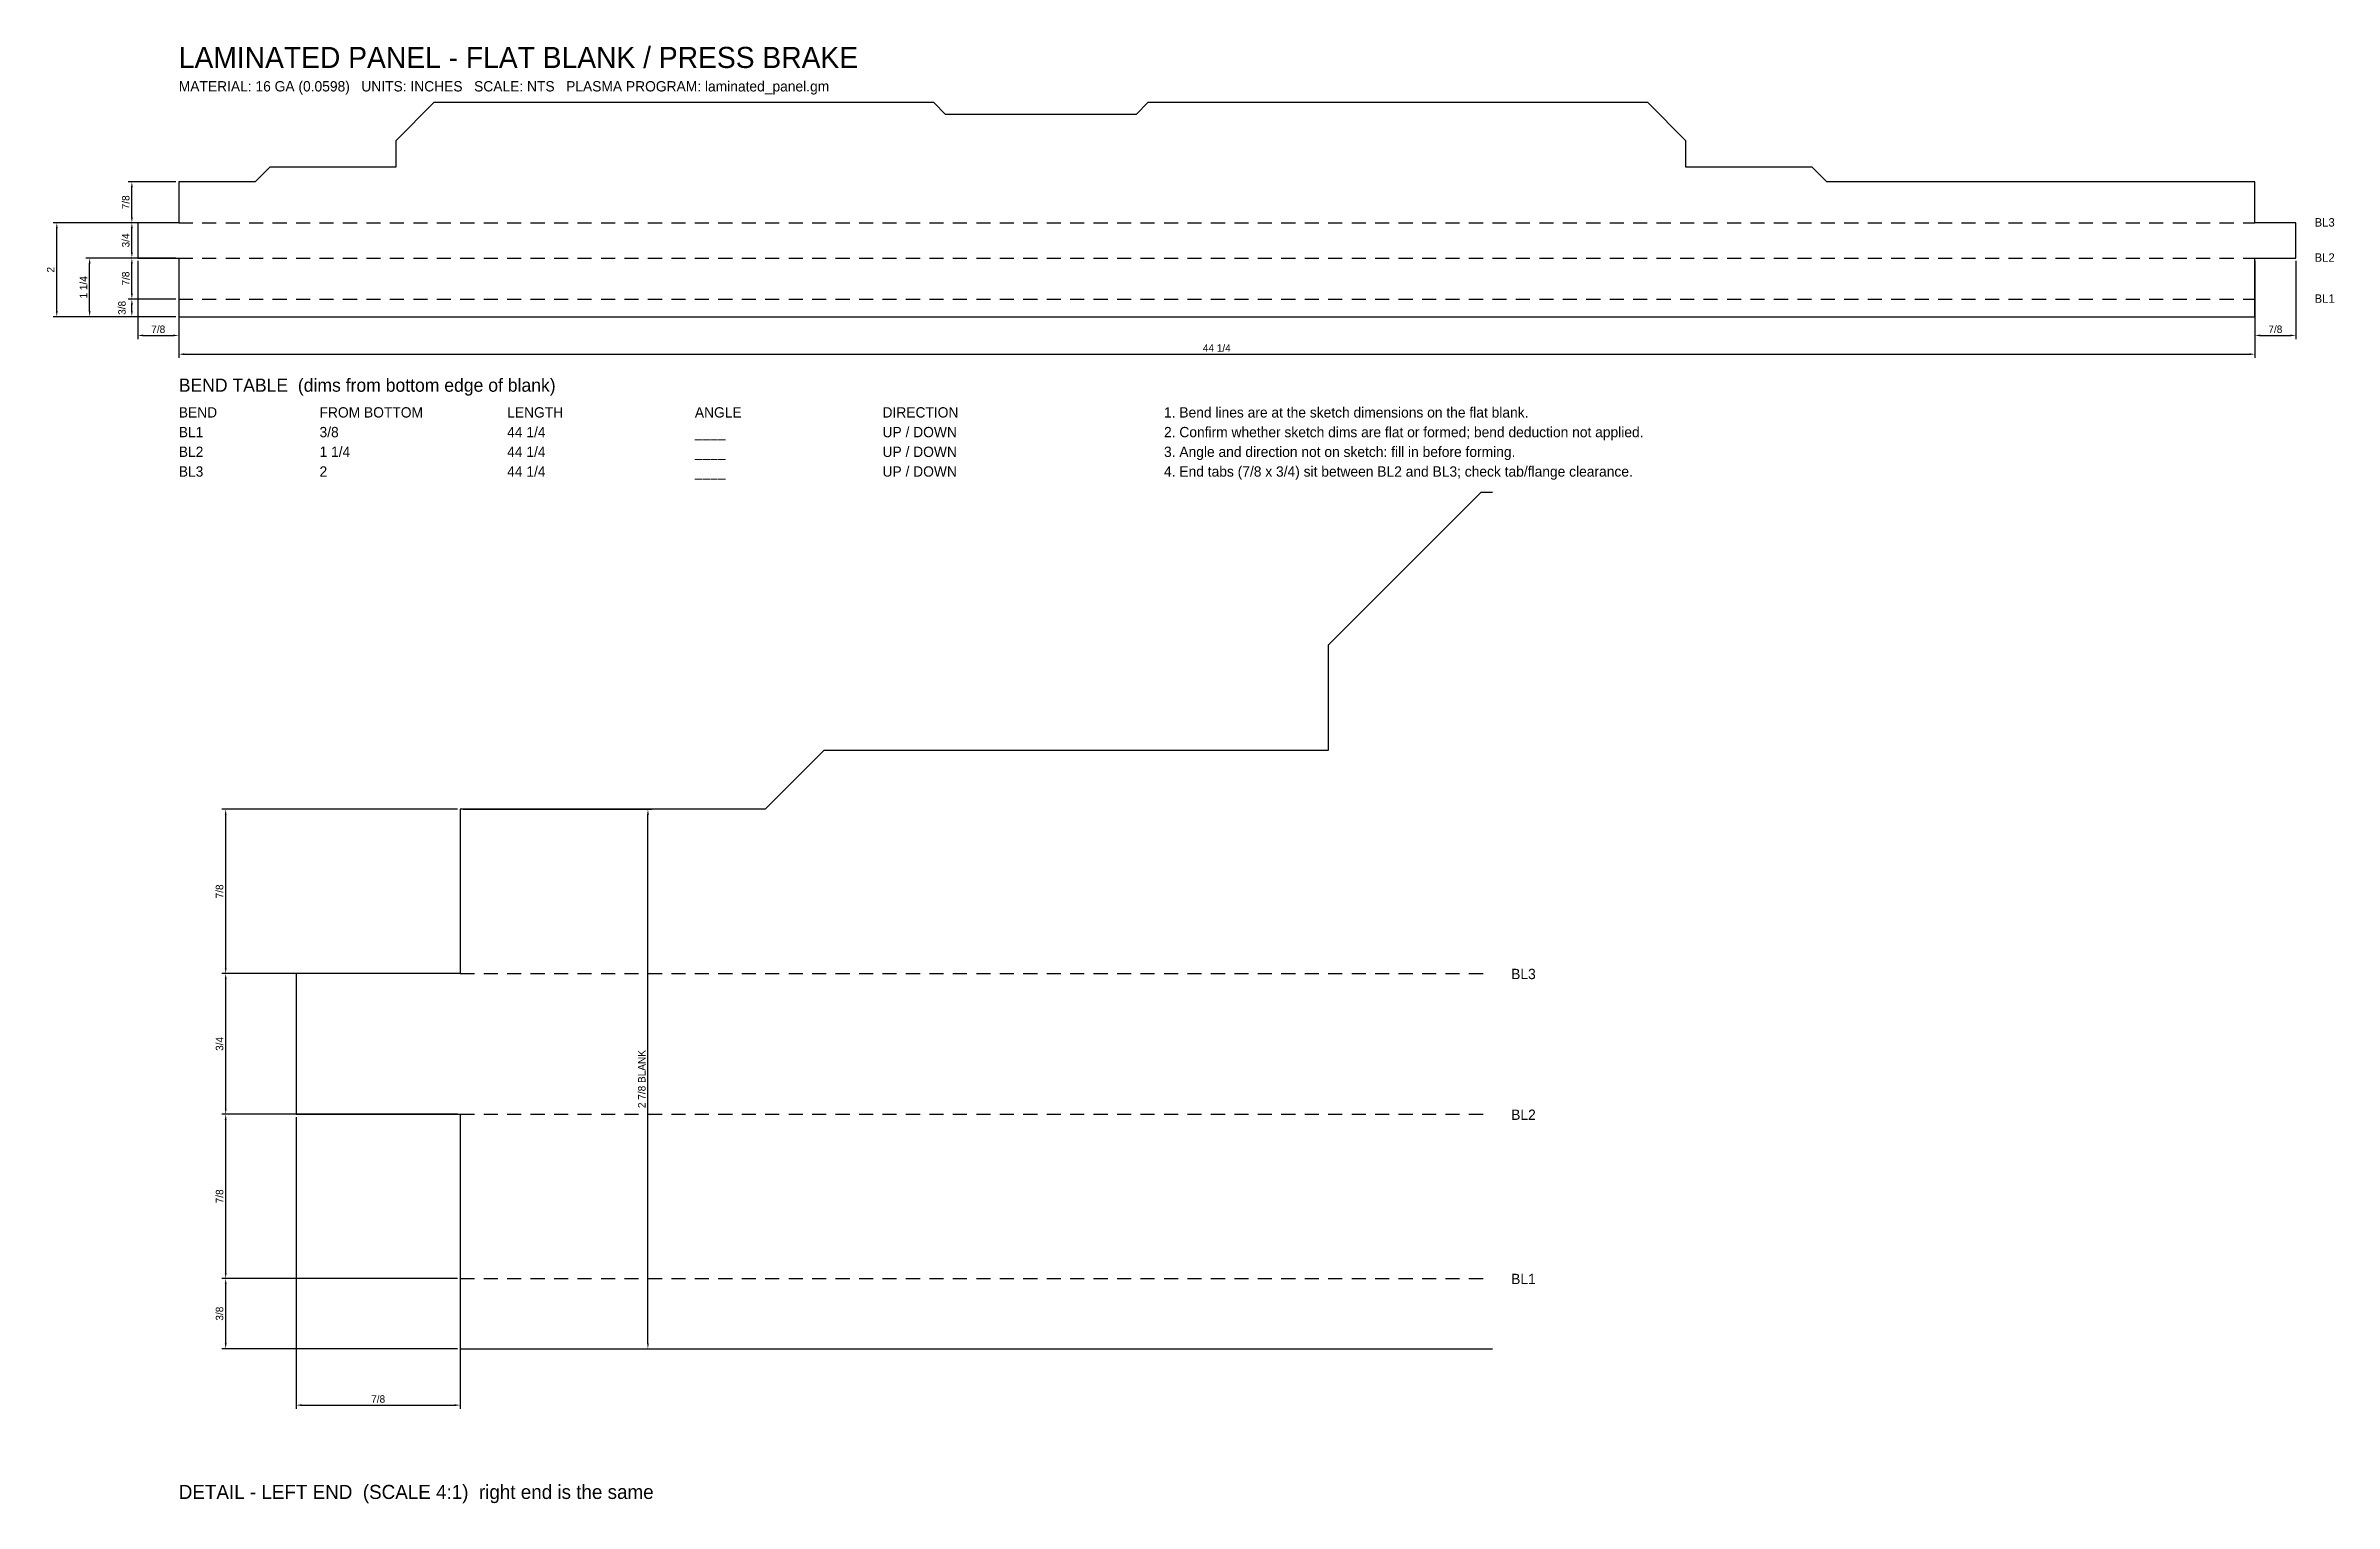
# Model space of a CAD drawing. Header units: inches. Extents: x -2.8 to 45.9, y -25.3 to 5.8.
import ezdxf

# ---------------------------------------------------------------- set-up
doc = ezdxf.new("R2010")
doc.units = ezdxf.units.IN
doc.header["$MEASUREMENT"] = 0
doc.linetypes.add('DASHED', pattern=[0.5, 0.3, -0.2])
for name, color, linetype in [('BEND', 5, 'DASHED'), ('DIM', 1, 'Continuous'), ('OUTLINE', 7, 'Continuous'), ('TEXT', 3, 'Continuous')]:
    doc.layers.add(name, color=color, linetype=linetype)
doc.dimstyles.new('FRAC_IN', dxfattribs={"dimtxt": 0.16, "dimasz": 0.12, "dimexe": 0.08, "dimexo": 0.06, "dimgap": 0.05, "dimtad": 1, "dimcen": 2.5, "dimclrd": 1, "dimclre": 1, "dimazin": 3, "dimtfac": 1, "dimtmove": 0, "dimatfit": 3})

msp = doc.modelspace()

# ---------------------------------------------------------------- linework, layer by layer
at = {"layer": 'BEND'}
for p, q in [((0, 2), (44.25, 2)), ((0, 1.25), (44.25, 1.25)), ((0, 0.375), (44.25, 0.375)), ((6, -14), (28, -14)), ((6, -17), (28, -17)), ((6, -20.5), (28, -20.5))]:
    msp.add_line(p, q, dxfattribs=at)
at = {"layer": 'OUTLINE'}
for p, q in [((27.75, -3.75), (24.5, -7)), ((28, -3.75), (27.75, -3.75)), ((24.5, -7), (24.5, -9.25)), ((13.75, -9.25), (12.5, -10.5)), ((24.5, -9.25), (13.75, -9.25)), ((12.5, -10.5), (6, -10.5)), ((6, -10.5), (6, -14)), ((6, -14), (2.5, -14)), ((2.5, -14), (2.5, -17)), ((2.5, -17), (6, -17)), ((6, -17), (6, -22)), ((6, -22), (28, -22))]:
    msp.add_line(p, q, dxfattribs=at)
msp.add_lwpolyline([(-0.875, 1.25), (0, 1.25), (0, 0), (44.25, 0), (44.25, 1.25), (45.125, 1.25), (45.125, 2), (44.25, 2), (44.25, 2.875), (35.125, 2.875), (34.8125, 3.1875), (32.125, 3.1875), (32.125, 3.75), (31.3125, 4.5625), (20.6562, 4.5625), (20.4062, 4.3125), (16.3438, 4.3125), (16.0938, 4.5625), (5.4375, 4.5625), (4.625, 3.75), (4.625, 3.1875), (1.9375, 3.1875), (1.625, 2.875), (0, 2.875), (0, 2), (-0.875, 2), (-0.875, 1.25)], dxfattribs=at)

# ---------------------------------------------------------------- texts
at = {"layer": 'TEXT'}
for s, height, p in [('LAMINATED PANEL - FLAT BLANK / PRESS BRAKE', 0.45, (0, 5.3)), ('MATERIAL: 16 GA (0.0598)   UNITS: INCHES   SCALE: NTS   PLASMA PROGRAM: laminated_panel.gm', 0.22, (0, 4.8)), ('BL3', 0.18, (45.525, 1.92)), ('BL2', 0.18, (45.525, 1.17)), ('BL1', 0.18, (45.525, 0.295)), ('BEND TABLE  (dims from bottom edge of blank)', 0.28, (0, -1.6)), ('BEND', 0.22, (0, -2.15)), ('FROM BOTTOM', 0.22, (3, -2.15)), ('LENGTH', 0.22, (7, -2.15)), ('ANGLE', 0.22, (11, -2.15)), ('DIRECTION', 0.22, (15, -2.15)), ('1. Bend lines are at the sketch dimensions on the flat blank.', 0.22, (21, -2.15)), ('BL1', 0.22, (0, -2.57)), ('3/8', 0.22, (3, -2.57)), ('44 1/4', 0.22, (7, -2.57)), ('UP / DOWN', 0.22, (15, -2.57)), ('2. Confirm whether sketch dims are flat or formed; bend deduction not applied.', 0.22, (21, -2.57)), ('BL2', 0.22, (0, -2.99)), ('1 1/4', 0.22, (3, -2.99)), ('44 1/4', 0.22, (7, -2.99)), ('____', 0.22, (11, -2.57)), ('UP / DOWN', 0.22, (15, -2.99)), ('3. Angle and direction not on sketch: fill in before forming.', 0.22, (21, -2.99)), ('BL3', 0.22, (0, -3.41)), ('2', 0.22, (3, -3.41)), ('44 1/4', 0.22, (7, -3.41)), ('____', 0.22, (11, -2.99)), ('UP / DOWN', 0.22, (15, -3.41)), ('4. End tabs (7/8 x 3/4) sit between BL2 and BL3; check tab/flange clearance.', 0.22, (21, -3.41)), ('____', 0.22, (11, -3.41)), ('BL3', 0.22, (28.4, -14.12)), ('BL2', 0.22, (28.4, -17.12)), ('BL1', 0.22, (28.4, -20.62)), ('DETAIL - LEFT END  (SCALE 4:1)  right end is the same', 0.3, (0, -25.2))]:
    msp.add_text(s, height=height, dxfattribs=at).set_placement(p)

# ---------------------------------------------------------------- dimensions: what is measured, and where the dimension line sits
at = {"layer": 'DIM'}
for base, p1, p2, text in [((-1, 2), (0, 2), (0, 2.875), '7/8'), ((-2.6, 0), (0, 0), (0, 2), '2'), ((-1, 1.25), (0, 1.25), (0, 2), '3/4'), ((-1.9, 0), (0, 0), (0, 1.25), '1 1/4'), ((-1, 0.375), (0, 0.375), (0, 1.25), '7/8'), ((-1, 0), (0, 0), (0, 0.375), '3/8'), ((1, -14), (6, -14), (6, -10.5), '7/8'), ((10, -22), (6, -22), (6, -10.5), '2 7/8 BLANK'), ((1, -17), (6, -17), (6, -14), '3/4'), ((1, -20.5), (6, -20.5), (6, -17), '7/8'), ((1, -22), (6, -22), (6, -20.5), '3/8')]:
    msp.add_linear_dim(base=base, p1=p1, p2=p2, angle=90, text=text, dimstyle='FRAC_IN', dxfattribs=at).render()
for base, p1, p2, text in [((-0.875, -0.4), (-0.875, 1.25), (0, 1.25), '7/8'), ((44.25, -0.4), (44.25, 1.25), (45.125, 1.25), '7/8'), ((0, -0.8), (0, 0), (44.25, 0), '44 1/4'), ((2.5, -23.2), (2.5, -17), (6, -17), '7/8')]:
    msp.add_linear_dim(base=base, p1=p1, p2=p2, text=text, dimstyle='FRAC_IN', dxfattribs=at).render()

doc.saveas('drawing.dxf')
